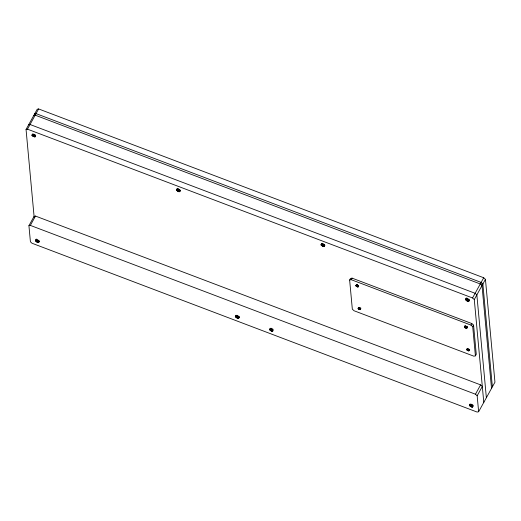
<?xml version="1.0" encoding="UTF-8"?>
<svg xmlns="http://www.w3.org/2000/svg" width="521" height="521" viewBox="0 0 521 521"><rect width="100%" height="100%" fill="white"/><g stroke="black" fill="none" stroke-linecap="round" stroke-linejoin="round"><path stroke-width="0.78" d="M35.389 240.474C40.293 237.986 39.785 246.381 35.389 240.474L36.125 239.139M465.487 299.341C470.391 296.859 469.883 305.247 465.487 299.341L466.223 298.005M464.452 326.693C470.808 325.944 463.644 331.239 465.019 325.658M34.158 217.192L26.05 129.469L37.212 109.254L38.626 108.941L483.709 277.752L485.442 279.334L494.95 382.193L478.636 411.727L477.112 412.059L31.996 243.242L30.42 241.796L28.929 225.704L34.08 216.378L35.5 216.065L480.609 384.882L482.316 386.445L477.164 395.778L478.636 411.727M26.05 129.469L27.463 129.162L38.626 108.941M31.944 135.453C32.152 130.511 39.537 140.514 31.944 135.453L32.68 134.118M32.269 135.799L33.005 134.464M32.68 136.124L33.787 134.125M33.149 136.411L34.256 134.411M33.65 136.632L34.751 134.633M34.139 136.782L35.246 134.783M34.588 136.847L35.324 135.512M34.966 136.821L35.702 135.486M28.929 225.704L30.348 225.398L35.5 216.065M35.487 240.787L36.223 239.452M35.702 241.125L36.802 239.126M36.021 241.47L36.757 240.142M36.437 241.803L37.538 239.803M36.906 242.089L38.007 240.09M37.401 242.311L38.508 240.311M37.89 242.46L38.997 240.461M38.346 242.525L39.082 241.19M38.723 242.499L39.459 241.164M176.352 189.957C179.341 186.108 182.252 195.629 176.352 189.957L177.088 188.628M176.567 190.302L177.303 188.967M176.893 190.647L177.993 188.648M177.303 190.973L178.41 188.973M177.772 191.259L178.879 189.26M178.273 191.487L179.374 189.488M178.762 191.637L179.862 189.637M179.211 191.695L179.947 190.367M179.589 191.669L180.325 190.334M179.869 191.552L180.605 190.224M235.29 316.566C238.279 312.717 241.197 322.232 235.29 316.566L236.026 315.238M235.505 316.911L236.241 315.576M235.831 317.256L236.938 315.257M236.247 317.582L237.348 315.583M236.716 317.869L237.817 315.869M237.211 318.09L238.318 316.091M237.7 318.24L238.807 316.24M238.149 318.305L238.885 316.97M238.533 318.279L239.269 316.944M238.813 318.162L239.549 316.827M269.507 329.546C272.496 325.697 275.414 335.211 269.507 329.546L270.243 328.21M269.722 329.884L270.458 328.556M270.047 330.229L271.154 328.23M270.464 330.561L271.565 328.562M270.933 330.848L272.034 328.849M271.428 331.069L272.535 329.07M271.916 331.219L273.024 329.22M272.366 331.284L273.102 329.949M320.975 244.811C323.964 240.956 326.875 250.477 320.975 244.811L321.711 243.476M321.19 245.15L321.926 243.821M321.516 245.495L322.616 243.496M321.926 245.827L323.027 243.828M322.395 246.107L323.502 244.108M322.89 246.335L323.997 244.336M323.385 246.485L324.485 244.486M323.834 246.55L324.57 245.215M324.212 246.518L324.948 245.189M349.637 280.024L350.496 278.468L352.059 278.129L471.831 323.554L473.569 325.143L476.266 354.3L475.406 355.85L473.85 356.188L354.072 310.763L352.333 309.174L349.637 280.024L351.2 279.686L470.971 325.111L472.71 326.7L475.406 355.85M351.2 279.686L352.059 278.129M355.804 285.684C357.96 282.916 360.057 289.767 355.804 285.684L356.377 284.648M355.96 285.931L356.533 284.896M356.195 286.179L357.054 284.629L357.686 285.065L356.826 286.622M356.488 286.413L357.347 284.863M357.185 286.784L358.044 285.228M357.536 286.895L358.109 285.853M357.862 286.934L358.435 285.899M358.135 286.915L358.708 285.879M358.07 308.614C358.481 304.993 363.274 312.3 358.07 308.614L358.643 307.579M358.305 308.862L358.878 307.826M358.598 309.096L359.457 307.54M358.936 309.305L359.796 307.748L360.154 307.911L359.295 309.467M359.653 309.572L360.506 308.022M359.972 309.617L360.832 308.061M360.245 309.598L360.819 308.562M465.579 299.653L466.315 298.325M465.794 299.998L466.901 297.999M466.119 300.343L467.226 298.344M466.529 300.669L467.637 298.67M467.005 300.956L468.105 298.956M467.5 301.177L468.6 299.178M467.988 301.327L469.095 299.328M468.438 301.392L469.174 300.057M468.815 301.366L469.551 300.031M483.788 402.407L474.286 299.555L472.547 297.966L483.709 277.752M474.286 299.555L485.442 279.334M464.517 326.914L465.09 325.879M464.667 327.162L465.24 326.126M464.901 327.409L465.761 325.859L466.061 326.094L465.201 327.644M465.54 327.852L466.399 326.296M465.898 328.015L466.757 326.459L467.109 326.569L466.249 328.119M466.575 328.165L467.148 327.129M466.849 328.145L467.422 327.11M467.05 328.067L467.624 327.025M470.971 325.111L471.831 323.554M472.71 326.7L473.569 325.143M466.608 349.591C468.763 346.817 470.86 353.674 466.608 349.591L467.181 348.556M466.764 349.838L467.337 348.803M466.998 350.086L467.571 349.05M467.298 350.32L468.151 348.77L468.49 348.972L467.637 350.529M467.995 350.692L468.848 349.135M468.346 350.796L469.206 349.246M468.672 350.841L469.239 349.806M468.939 350.822L469.512 349.786M469.147 350.737L469.714 349.702M469.336 405.331C472.326 401.483 475.237 410.997 469.336 405.331L470.072 403.996M477.164 395.778L475.458 394.215L480.609 384.882M469.551 405.67L470.287 404.342M469.87 406.022L470.977 404.022M470.287 406.347L471.388 404.348M470.756 406.634L471.857 404.635M471.251 406.855L472.358 404.856M471.746 407.005L472.847 405.006M472.195 407.07L472.931 405.735M472.573 407.044L473.309 405.709M36.047 113.611L34.633 113.917L36.047 113.611L481.13 282.415L482.869 284.004L492.378 386.856M33.774 115.473L35.194 115.167L480.271 283.971L482.01 285.56L491.518 388.412M28.622 124.799L30.042 124.493L475.126 293.297L476.858 294.886L486.367 397.738M27.463 129.162L472.547 297.966M30.348 225.398L475.458 394.215M480.271 283.971L482.01 285.56M481.13 282.415L482.869 284.004"/></g></svg>
